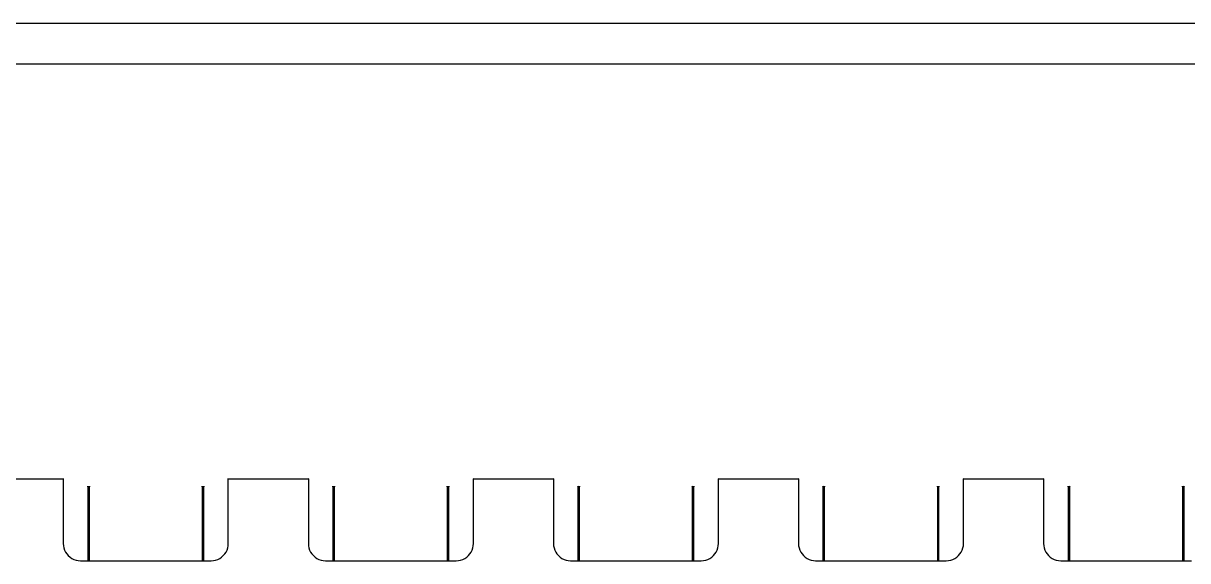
# Model space of a CAD drawing. Extents: x -4034 to 1909, y -3277 to 6509.
# Drawn here: x 290.3 to 431.4, y 1401.5 to 1466.6 of the extents above; entities that cross this region are included whole.
import ezdxf

# ---------------------------------------------------------------- set-up
doc = ezdxf.new("R2010")
doc.units = 0
doc.layers.add('Layer_1', color=7, linetype='CONTINUOUS')

msp = doc.modelspace()

# ---------------------------------------------------------------- linework, layer by layer
at = {"layer": 'Layer_1', "color": 7}
for points in [[(20.3, 1466.5718), (560.3, 1466.5718)], [(560.3, 1461.619496), (20.3, 1461.619496)], [(285.45, 1403.598336), (285.45, 1411.418492), (295.15, 1411.418492), (295.15, 1403.598336)], [(315.15, 1403.598336), (315.15, 1411.418492), (324.85, 1411.418492), (324.85, 1403.598336)], [(344.85, 1403.598336), (344.85, 1411.418492), (354.55, 1411.418492), (354.55, 1403.598336)], [(374.55, 1403.598336), (374.55, 1411.418492), (384.25, 1411.418492), (384.25, 1403.598336)], [(404.25, 1403.598336), (404.25, 1411.418492), (413.95, 1411.418492), (413.95, 1403.598336)], [(298.133, 1410.478473), (298.12, 1410.528474), (298.12, 1401.618296)], [(298.27, 1410.441473), (298.22, 1410.428472), (298.17, 1410.441473)], [(298.32, 1401.618296), (298.32, 1410.528474), (298.307, 1410.478473)], [(311.993, 1410.478473), (311.98, 1410.528474), (311.98, 1401.618296)], [(312.13, 1410.441473), (312.08, 1410.428472), (312.03, 1410.441473)], [(312.18, 1401.618296), (312.18, 1410.528474), (312.167, 1410.478473)], [(327.833, 1410.478473), (327.82, 1410.528474), (327.82, 1401.618296)], [(327.97, 1410.441473), (327.92, 1410.428472), (327.87, 1410.441473)], [(328.02, 1401.618296), (328.02, 1410.528474), (328.007, 1410.478473)], [(341.693, 1410.478473), (341.68, 1410.528474), (341.68, 1401.618296)], [(341.83, 1410.441473), (341.78, 1410.428472), (341.73, 1410.441473)], [(341.88, 1401.618296), (341.88, 1410.528474), (341.867, 1410.478473)], [(357.533, 1410.478473), (357.52, 1410.528474), (357.52, 1401.618296)], [(357.67, 1410.441473), (357.62, 1410.428472), (357.57, 1410.441473)], [(357.72, 1401.618296), (357.72, 1410.528474), (357.707, 1410.478473)], [(371.393, 1410.478473), (371.38, 1410.528474), (371.38, 1401.618296)], [(371.53, 1410.441473), (371.48, 1410.428472), (371.43, 1410.441473)], [(371.58, 1401.618296), (371.58, 1410.528474), (371.567, 1410.478473)], [(387.233, 1410.478473), (387.22, 1410.528474), (387.22, 1401.618296)], [(387.37, 1410.441473), (387.32, 1410.428472), (387.27, 1410.441473)], [(387.42, 1401.618296), (387.42, 1410.528474), (387.407, 1410.478473)], [(401.093, 1410.478473), (401.08, 1410.528474), (401.08, 1401.618296)], [(401.23, 1410.441473), (401.18, 1410.428472), (401.13, 1410.441473)], [(401.28, 1401.618296), (401.28, 1410.528474), (401.267, 1410.478473)], [(416.933, 1410.478473), (416.92, 1410.528474), (416.92, 1401.618296)], [(417.07, 1410.441473), (417.02, 1410.428472), (416.97, 1410.441473)], [(417.12, 1401.618296), (417.12, 1410.528474), (417.107, 1410.478473)], [(430.793, 1410.478473), (430.78, 1410.528474), (430.78, 1401.618296)], [(430.93, 1410.441473), (430.88, 1410.428472), (430.83, 1410.441473)], [(430.98, 1401.618296), (430.98, 1410.528474), (430.967, 1410.478473)], [(297.23, 1401.518294), (298.22, 1401.518294)], [(298.22, 1401.518294), (312.08, 1401.518294)], [(312.08, 1401.518294), (313.07, 1401.518294)], [(326.93, 1401.518294), (327.92, 1401.518294)], [(327.92, 1401.518294), (341.78, 1401.518294)], [(341.78, 1401.518294), (342.77, 1401.518294)], [(356.63, 1401.518294), (357.62, 1401.518294)], [(357.62, 1401.518294), (371.48, 1401.518294)], [(371.48, 1401.518294), (372.47, 1401.518294)], [(386.33, 1401.518294), (387.32, 1401.518294)], [(387.32, 1401.518294), (401.18, 1401.518294)], [(401.18, 1401.518294), (402.17, 1401.518294)], [(416.03, 1401.518294), (417.02, 1401.518294)], [(417.02, 1401.518294), (430.88, 1401.518294)], [(430.88, 1401.518294), (431.87, 1401.518294)]]:
    msp.add_lwpolyline(points, dxfattribs=at)
for points in [[(295.15, 1411.418492), (295.25, 1411.418492), (295.15, 1411.518494), (295.15, 1411.418492)], [(315.15, 1411.418492), (315.15, 1411.518494), (315.05, 1411.418492), (315.15, 1411.418492)], [(324.85, 1411.418492), (324.95, 1411.418492), (324.85, 1411.518494), (324.85, 1411.418492)], [(344.85, 1411.418492), (344.85, 1411.518494), (344.75, 1411.418492), (344.85, 1411.418492)], [(354.55, 1411.418492), (354.65, 1411.418492), (354.55, 1411.518494), (354.55, 1411.418492)], [(374.55, 1411.418492), (374.55, 1411.518494), (374.45, 1411.418492), (374.55, 1411.418492)], [(384.25, 1411.418492), (384.35, 1411.418492), (384.25, 1411.518494), (384.25, 1411.418492)], [(404.25, 1411.418492), (404.25, 1411.518494), (404.15, 1411.418492), (404.25, 1411.418492)], [(413.95, 1411.418492), (414.05, 1411.418492), (413.95, 1411.518494), (413.95, 1411.418492)], [(298.17, 1410.441473), (298.155, 1410.450473), (298.142, 1410.462473), (298.133, 1410.478473)], [(298.307, 1410.478473), (298.298, 1410.462473), (298.285, 1410.450473), (298.27, 1410.441473)], [(312.03, 1410.441473), (312.015, 1410.450473), (312.002, 1410.462473), (311.993, 1410.478473)], [(312.167, 1410.478473), (312.158, 1410.462473), (312.145, 1410.450473), (312.13, 1410.441473)], [(327.87, 1410.441473), (327.855, 1410.450473), (327.842, 1410.462473), (327.833, 1410.478473)], [(328.007, 1410.478473), (327.998, 1410.462473), (327.985, 1410.450473), (327.97, 1410.441473)], [(341.73, 1410.441473), (341.715, 1410.450473), (341.702, 1410.462473), (341.693, 1410.478473)], [(341.867, 1410.478473), (341.858, 1410.462473), (341.845, 1410.450473), (341.83, 1410.441473)], [(357.57, 1410.441473), (357.555, 1410.450473), (357.542, 1410.462473), (357.533, 1410.478473)], [(357.707, 1410.478473), (357.698, 1410.462473), (357.685, 1410.450473), (357.67, 1410.441473)], [(371.43, 1410.441473), (371.415, 1410.450473), (371.402, 1410.462473), (371.393, 1410.478473)], [(371.567, 1410.478473), (371.558, 1410.462473), (371.545, 1410.450473), (371.53, 1410.441473)], [(387.27, 1410.441473), (387.255, 1410.450473), (387.242, 1410.462473), (387.233, 1410.478473)], [(387.407, 1410.478473), (387.398, 1410.462473), (387.385, 1410.450473), (387.37, 1410.441473)], [(401.13, 1410.441473), (401.115, 1410.450473), (401.102, 1410.462473), (401.093, 1410.478473)], [(401.267, 1410.478473), (401.258, 1410.462473), (401.245, 1410.450473), (401.23, 1410.441473)], [(416.97, 1410.441473), (416.955, 1410.450473), (416.942, 1410.462473), (416.933, 1410.478473)], [(417.107, 1410.478473), (417.098, 1410.462473), (417.085, 1410.450473), (417.07, 1410.441473)], [(430.83, 1410.441473), (430.815, 1410.450473), (430.802, 1410.462473), (430.793, 1410.478473)], [(430.967, 1410.478473), (430.958, 1410.462473), (430.945, 1410.450473), (430.93, 1410.441473)], [(295.15, 1403.598336), (295.15, 1403.233328), (295.246, 1402.874321), (295.429, 1402.558315)], [(314.871, 1402.558315), (315.054, 1402.874321), (315.15, 1403.233328), (315.15, 1403.598336)], [(324.85, 1403.598336), (324.85, 1403.233328), (324.946, 1402.874321), (325.129, 1402.558315)], [(344.571, 1402.558315), (344.754, 1402.874321), (344.85, 1403.233328), (344.85, 1403.598336)], [(354.55, 1403.598336), (354.55, 1403.233328), (354.646, 1402.874321), (354.829, 1402.558315)], [(374.271, 1402.558315), (374.454, 1402.874321), (374.55, 1403.233328), (374.55, 1403.598336)], [(384.25, 1403.598336), (384.25, 1403.233328), (384.346, 1402.874321), (384.529, 1402.558315)], [(403.971, 1402.558315), (404.154, 1402.874321), (404.25, 1403.233328), (404.25, 1403.598336)], [(413.95, 1403.598336), (413.95, 1403.233328), (414.046, 1402.874321), (414.229, 1402.558315)], [(295.429, 1402.558315), (295.611, 1402.241309), (295.874, 1401.979303), (296.19, 1401.7963)], [(296.19, 1401.7963), (296.506, 1401.614296), (296.865, 1401.518294), (297.23, 1401.518294)], [(298.12, 1401.618296), (298.12, 1401.562295), (298.165, 1401.518294), (298.22, 1401.518294)], [(298.22, 1401.518294), (298.275, 1401.518294), (298.32, 1401.562295), (298.32, 1401.618296)], [(311.98, 1401.618296), (311.98, 1401.562295), (312.025, 1401.518294), (312.08, 1401.518294)], [(312.08, 1401.518294), (312.135, 1401.518294), (312.18, 1401.562295), (312.18, 1401.618296)], [(313.07, 1401.518294), (313.435, 1401.518294), (313.794, 1401.614296), (314.11, 1401.7963)], [(314.11, 1401.7963), (314.426, 1401.979303), (314.689, 1402.241309), (314.871, 1402.558315)], [(325.129, 1402.558315), (325.311, 1402.241309), (325.574, 1401.979303), (325.89, 1401.7963)], [(325.89, 1401.7963), (326.206, 1401.614296), (326.565, 1401.518294), (326.93, 1401.518294)], [(327.82, 1401.618296), (327.82, 1401.562295), (327.865, 1401.518294), (327.92, 1401.518294)], [(327.92, 1401.518294), (327.975, 1401.518294), (328.02, 1401.562295), (328.02, 1401.618296)], [(341.68, 1401.618296), (341.68, 1401.562295), (341.725, 1401.518294), (341.78, 1401.518294)], [(341.78, 1401.518294), (341.835, 1401.518294), (341.88, 1401.562295), (341.88, 1401.618296)], [(342.77, 1401.518294), (343.135, 1401.518294), (343.494, 1401.614296), (343.81, 1401.7963)], [(343.81, 1401.7963), (344.126, 1401.979303), (344.389, 1402.241309), (344.571, 1402.558315)], [(354.829, 1402.558315), (355.011, 1402.241309), (355.274, 1401.979303), (355.59, 1401.7963)], [(355.59, 1401.7963), (355.906, 1401.614296), (356.265, 1401.518294), (356.63, 1401.518294)], [(357.52, 1401.618296), (357.52, 1401.562295), (357.565, 1401.518294), (357.62, 1401.518294)], [(357.62, 1401.518294), (357.675, 1401.518294), (357.72, 1401.562295), (357.72, 1401.618296)], [(371.38, 1401.618296), (371.38, 1401.562295), (371.425, 1401.518294), (371.48, 1401.518294)], [(371.48, 1401.518294), (371.535, 1401.518294), (371.58, 1401.562295), (371.58, 1401.618296)], [(372.47, 1401.518294), (372.835, 1401.518294), (373.194, 1401.614296), (373.51, 1401.7963)], [(373.51, 1401.7963), (373.826, 1401.979303), (374.089, 1402.241309), (374.271, 1402.558315)], [(384.529, 1402.558315), (384.711, 1402.241309), (384.974, 1401.979303), (385.29, 1401.7963)], [(385.29, 1401.7963), (385.606, 1401.614296), (385.965, 1401.518294), (386.33, 1401.518294)], [(387.22, 1401.618296), (387.22, 1401.562295), (387.265, 1401.518294), (387.32, 1401.518294)], [(387.32, 1401.518294), (387.375, 1401.518294), (387.42, 1401.562295), (387.42, 1401.618296)], [(401.08, 1401.618296), (401.08, 1401.562295), (401.125, 1401.518294), (401.18, 1401.518294)], [(401.18, 1401.518294), (401.235, 1401.518294), (401.28, 1401.562295), (401.28, 1401.618296)], [(402.17, 1401.518294), (402.535, 1401.518294), (402.894, 1401.614296), (403.21, 1401.7963)], [(403.21, 1401.7963), (403.526, 1401.979303), (403.789, 1402.241309), (403.971, 1402.558315)], [(414.229, 1402.558315), (414.411, 1402.241309), (414.674, 1401.979303), (414.99, 1401.7963)], [(414.99, 1401.7963), (415.306, 1401.614296), (415.665, 1401.518294), (416.03, 1401.518294)], [(416.92, 1401.618296), (416.92, 1401.562295), (416.965, 1401.518294), (417.02, 1401.518294)], [(417.02, 1401.518294), (417.075, 1401.518294), (417.12, 1401.562295), (417.12, 1401.618296)], [(430.78, 1401.618296), (430.78, 1401.562295), (430.825, 1401.518294), (430.88, 1401.518294)], [(430.88, 1401.518294), (430.935, 1401.518294), (430.98, 1401.562295), (430.98, 1401.618296)]]:
    msp.add_open_spline(points, degree=3, dxfattribs=at)

doc.saveas('drawing.dxf')
